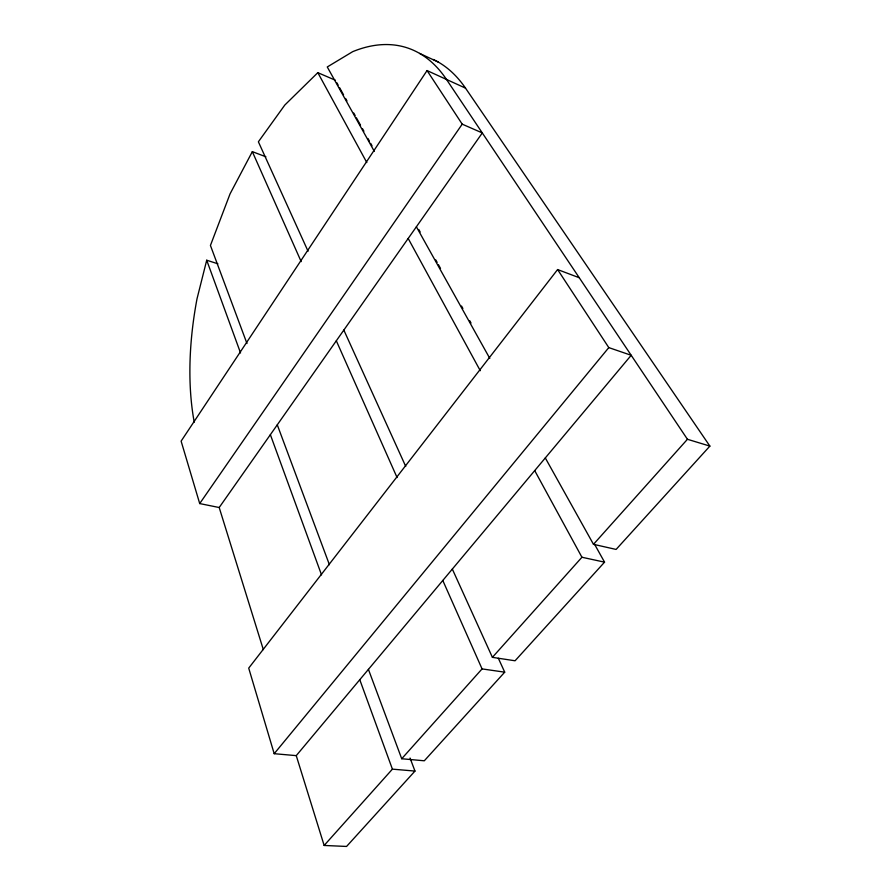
<?xml version="1.0" encoding="UTF-8"?>
<svg xmlns="http://www.w3.org/2000/svg" width="891" height="891" viewBox="0 0 891 891"><rect width="100%" height="100%" fill="white"/><g stroke="black" fill="none" stroke-linecap="round" stroke-linejoin="round"><path stroke-width="1.34" d="M217.883 263.792L206.712 260.228L197.022 298.763A244.591 125.976 -72 0 0 194.238 422.2M265.908 156.794L252.331 151.648L230.056 193.87L210.432 245.459L246.985 343.536M545.303 457.941L593.484 544.323L616.104 549.435L709.882 446.101L465.514 88.131L427.056 70.567L181.118 441.134L199.707 503.571L219.197 507.525L263.324 649.606M199.707 503.571L462.217 124.161L427.056 70.567M219.197 507.525L482.309 132.937L462.217 124.161M557.599 269.561L248.712 668.127L274.194 753.697L296.257 755.635L631.184 355.286L608.798 347.601L557.599 269.561L579.261 277.736M274.194 753.697L608.798 347.601M296.257 755.635L324.146 845.459L392.408 769.145L414.972 771.071L410.049 758.041M368.417 669.375L401.718 758.742L482.064 668.907L504.718 672.17L498.347 658.249M492.4 657.346L581.934 557.254L604.555 562.154L515.065 660.777L492.4 657.346L452.327 569.071M593.484 544.323L687.44 439.285L709.882 446.101M414.972 771.071L346.566 846.45L324.146 845.459M504.718 672.17L424.294 760.791L401.718 758.742M335.439 80.257L317.82 72.661L284.797 105.06L258.379 141.792L308.063 251.24M419.628 53.404L438.249 62.058M687.44 439.285L446.48 79.444A244.591 125.976 -72 0 0 352.68 51.667L327.264 66.97L374.309 151.336M336.787 82.685L338.146 85.113M339.504 87.541L343.57 94.825M345.608 98.467L346.955 100.895M353.738 113.034L355.097 115.462M356.445 117.89L360.521 125.163M362.548 128.805L363.907 131.233M367.972 138.517L369.331 140.945M370.689 143.373L372.037 145.801M418.815 229.555L420.173 231.983M435.766 259.905L437.113 262.333M438.472 264.761L440.51 268.403M461.527 306.036L462.875 308.464M469.657 320.604L471.016 323.032M594.386 543.944L604.555 562.154M416.387 226.782L489.805 358.416M317.82 72.661L366.814 162.563M408.178 238.465L480.26 370.701M534.711 470.604L581.934 557.254M343.837 330.071L405.728 466.405M252.331 151.648L301.169 261.609M336.319 340.774L397.074 477.554M442.794 580.475L482.064 668.907M277.279 424.829L329.414 564.716M206.712 260.228L240.548 352.959M270.363 434.674L321.528 574.873M359.775 679.71L392.408 769.145M433.349 59.485A242.241 127.636 -72 0 1 465.514 88.131"/></g></svg>
